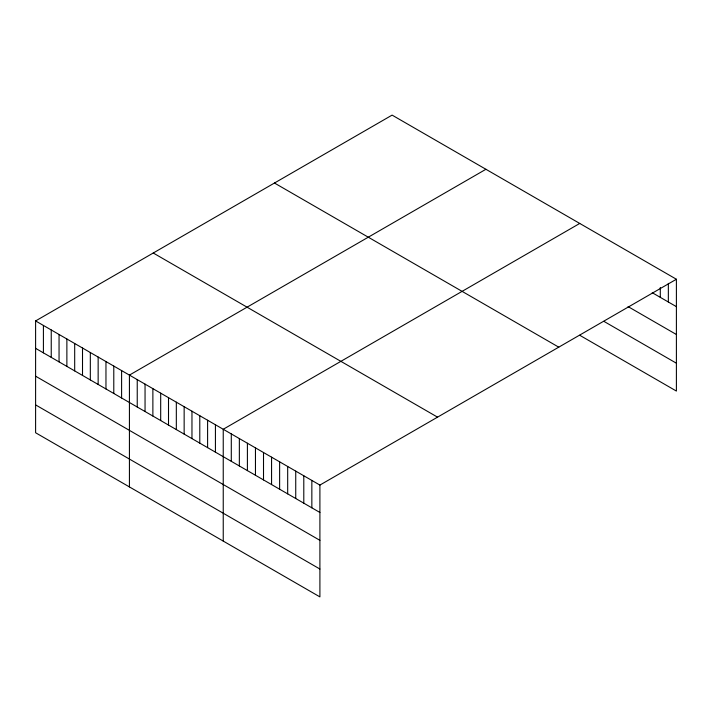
<?xml version="1.0" encoding="UTF-8"?>
<svg xmlns="http://www.w3.org/2000/svg" width="712" height="712" viewBox="0 0 712 712"><rect width="100%" height="100%" fill="white"/><g stroke="black" fill="none" stroke-linecap="round" stroke-linejoin="round"><path stroke-width="1.07" d="M35.6 320.934L319.902 485.077L319.902 596.887L35.6 432.754L35.6 320.934L392.098 115.113L676.4 279.246L676.4 391.066L579.737 335.263M485.922 169.278L129.424 375.099L129.424 486.919M579.737 223.443L223.239 429.265L223.239 541.084M319.902 485.077L676.4 279.246M652.236 292.703L676.4 306.649M628.073 306.605L676.4 334.507M603.901 321.352L676.4 363.209M274.458 183.029L558.76 347.171M153.24 253.009L437.542 417.152M35.6 348.337L319.902 512.471M35.6 376.194L319.902 540.328M35.6 404.897L319.902 569.03M668.346 283.367L668.346 302.004M660.291 287.488L660.291 297.349M311.847 480.422L311.847 507.825M303.793 475.776L303.793 503.17M295.738 471.122L295.738 498.525M287.684 466.467L287.684 493.87M279.629 461.821L279.629 489.224M271.566 457.166L271.566 484.569M263.511 452.52L263.511 479.924M255.457 447.866L255.457 475.269M247.402 443.22L247.402 470.623M239.348 438.565L239.348 465.968M231.293 433.92L231.293 461.314M215.425 424.752L215.425 452.156M207.601 420.24L207.601 447.643M199.787 415.728L199.787 443.122M191.964 411.207L191.964 438.61M184.15 406.694L184.15 434.098M176.327 402.182L176.327 429.585M168.513 397.67L168.513 425.073M160.69 393.158L160.69 420.561M152.875 388.645L152.875 416.039M145.052 384.124L145.052 411.527M137.238 379.612L137.238 407.015M121.601 370.587L121.601 397.99M113.786 366.075L113.786 393.469M105.963 361.554L105.963 388.957M98.149 357.041L98.149 384.444M90.326 352.529L90.326 379.932M82.512 348.017L82.512 375.42M74.689 343.504L74.689 370.908M66.875 338.992L66.875 366.386M59.051 334.471L59.051 361.874M51.237 329.959L51.237 357.362M43.414 325.446L43.414 352.849"/></g></svg>
